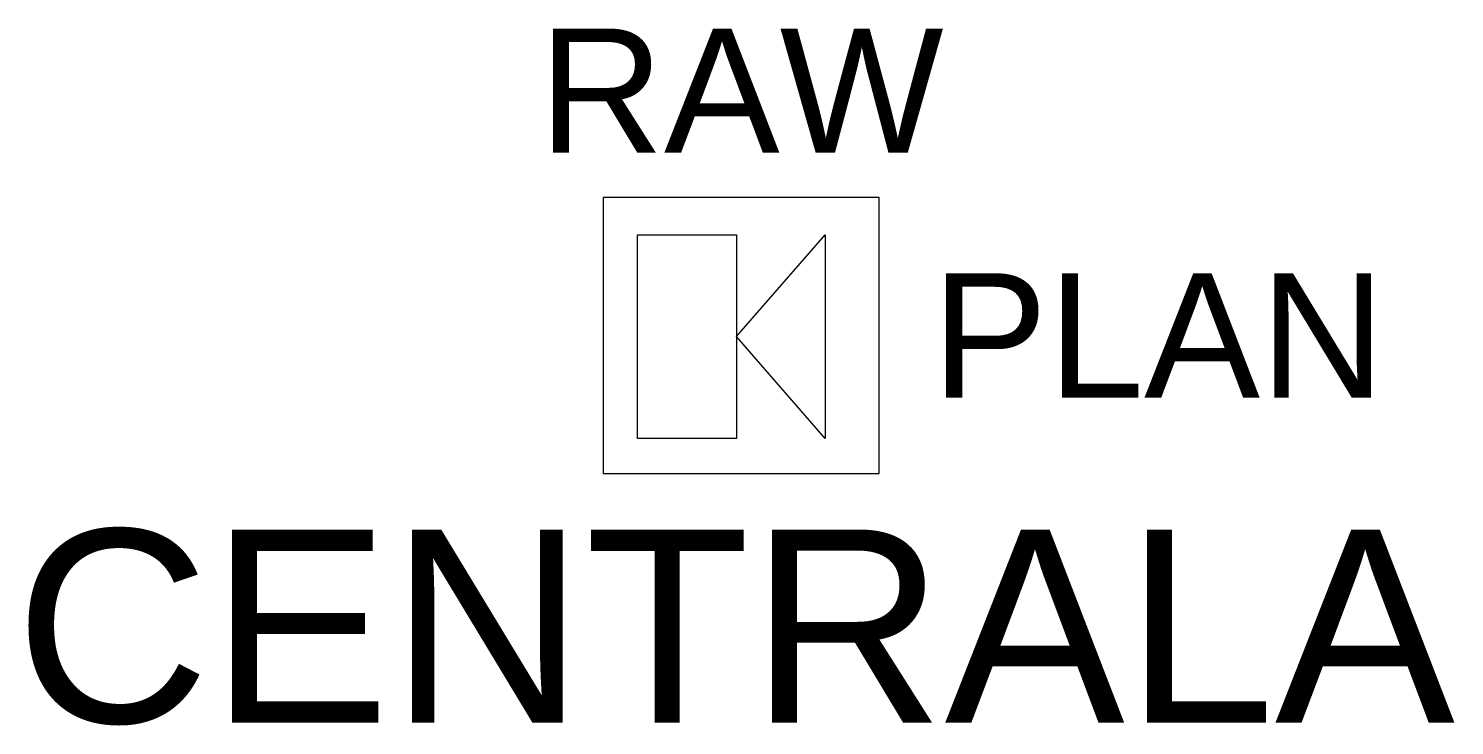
# Model space of a CAD drawing. Header units: millimetres. Extents: x -1032 to 1033, y -565 to 445.
import ezdxf
from ezdxf.enums import TextEntityAlignment as Align

# ---------------------------------------------------------------- set-up
doc = ezdxf.new("R2010")
doc.units = ezdxf.units.MM
doc.header["$LTSCALE"] = 0.25
doc.header["$PDMODE"] = 1
doc.styles.add('opis_czujki', font='arial.ttf')
doc.styles.add('opis_czujki_2', font='arial.ttf')

msp = doc.modelspace()

# ---------------------------------------------------------------- linework, layer by layer
for p, q in [((-6.5, -1.5), (122, 146)), ((122, 146), (122, -149)), ((122, -149), (-6.5, -1.5))]:
    msp.add_line(p, q)
for points in [[(-200, -200), (200, -200), (200, 200), (-200, 200)], [(-200, -200), (200, -200), (200, 200), (-200, 200)], [(-149.9, 146), (-6.5, 146), (-6.5, -149), (-149.9, -149)]]:
    msp.add_lwpolyline(points, close=True)
at = {"color": 6}
for p in [(200, 400), (-89.4, 227)]:
    msp.add_point(p, dxfattribs=at)

# ---------------------------------------------------------------- texts
for tag, text, height, style, flags, p in [('RAW', 'XX', 180, 'opis_czujki_2', 9, (0, 354.9)), ('CENTRALA', 'xx', 280, 'opis_czujki', 8, (-9, -421.1))]:
    msp.add_attdef(tag, text=text, height=height, dxfattribs=dict(style=style, flags=flags)).set_placement(p, align=Align.MIDDLE_CENTER)
at = {"style": 'opis_czujki_2', "flags": 9}
msp.add_attdef('PLAN', (276.4, -89.8), 'xx', height=180, dxfattribs=at)

doc.saveas('drawing.dxf')
